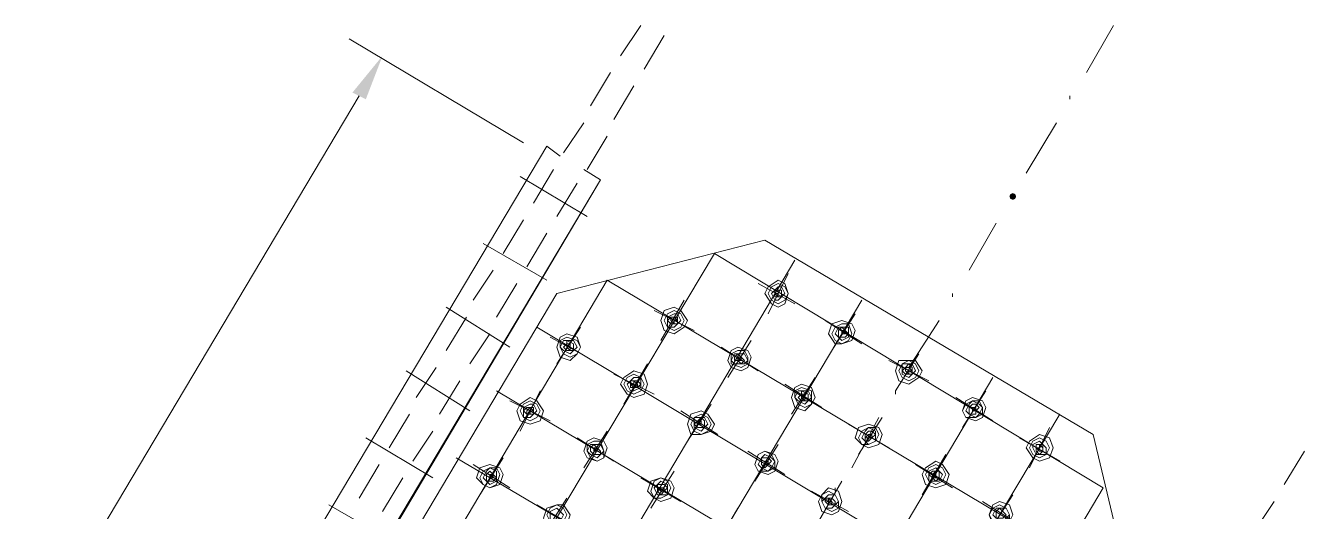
# Model space of a CAD drawing. Header units: millimetres. Extents: x 6 to 291, y 4 to 206.
# Drawn here: x 189.76 to 205.91, y 146.3 to 152.44 of the extents above; entities that cross this region are included whole.
import ezdxf

# ---------------------------------------------------------------- set-up
doc = ezdxf.new("R2010")
doc.units = ezdxf.units.MM
doc.layers.add('C00-00-00', color=7, linetype='Continuous')

msp = doc.modelspace()

# ---------------------------------------------------------------- hatches: boundary and pattern name
at = {"layer": 'C00-00-00'}
h = msp.add_hatch(color=256, dxfattribs=at)
h.dxf.hatch_style = 2
h.paths.add_polyline_path([(193.886663, 151.595668), (194.056001, 151.511004), (194.267664, 152.061338)])
h = msp.add_hatch(color=256, dxfattribs=at)
h.dxf.hatch_style = 2
h.paths.add_polyline_path([(202.226335, 150.32567), (202.196437, 150.313235), (202.184002, 150.283337), (202.196437, 150.253439), (202.226335, 150.241004), (202.256233, 150.253439), (202.268669, 150.283337), (202.256233, 150.313235)])
h = msp.add_hatch(color=256, dxfattribs=at)
h.dxf.hatch_style = 2
h.paths.add_polyline_path([(202.226335, 150.32567), (202.196437, 150.313235), (202.184002, 150.283337), (202.196437, 150.253439), (202.226335, 150.241004), (202.256233, 150.253439), (202.268669, 150.283337), (202.256233, 150.313235)])

# ---------------------------------------------------------------- linework, layer by layer
at = {"layer": 'C00-00-00', "lineweight": 5}
for points in [[(197.527333, 152.442334), (197.273327, 152.061338)], [(197.823665, 152.315335), (197.569659, 151.892004)], [(203.157674, 151.84967), (203.496332, 152.442334)], [(203.157674, 151.84967), (203.496332, 152.442334)], [(196.045672, 150.96067), (193.844337, 152.273001)], [(197.146332, 151.84967), (196.892326, 151.426335)], [(197.442664, 151.680337), (197.188674, 151.257002)], [(193.971332, 151.553334), (140.335006, 61.341007)], [(202.945994, 151.511004), (202.945994, 151.553334)], [(202.945994, 151.511004), (202.945994, 151.553334)], [(196.807674, 151.214668), (196.553668, 150.833671)], [(202.395672, 150.579669), (202.776673, 151.214668)], [(202.395672, 150.579669), (202.776673, 151.214668)], [(197.104006, 151.045334), (196.85, 150.622004)], [(196.342004, 150.918336), (190.245994, 140.673673)], [(196.511326, 150.791337), (196.342004, 150.918336)], [(196.00333, 150.537335), (196.85, 150.029336)], [(196.426673, 150.622004), (196.172667, 150.198669)], [(196.807674, 150.622004), (197.019337, 150.495001)], [(197.019337, 150.495001), (190.923327, 140.250338)], [(197.019337, 150.495001), (191.007996, 140.335006)], [(196.723005, 150.45267), (196.468999, 150.029336)], [(196.045672, 149.987001), (195.791667, 149.56367)], [(201.675997, 149.352003), (202.014672, 149.944671)], [(201.675997, 149.352003), (202.014672, 149.944671)], [(196.342004, 149.817668), (196.087999, 149.394337)], [(196.468999, 149.055671), (199.093661, 149.733004)], [(203.242326, 147.27767), (199.093661, 149.733004)], [(195.537661, 149.690669), (196.342004, 149.225004)], [(195.664672, 149.352003), (195.410666, 148.971002)], [(199.389994, 149.309669), (199.136004, 148.801669)], [(195.961004, 149.18267), (195.706998, 148.759335)], [(199.474662, 148.928668), (199.008993, 149.18267)], [(196.468999, 149.055671), (191.939334, 141.435666)], [(198.077671, 148.971002), (197.781339, 148.463003)], [(201.464334, 149.013336), (201.464334, 149.055671)], [(201.464334, 149.013336), (201.464334, 149.055671)], [(195.072008, 148.886338), (195.876335, 148.378334)], [(195.325997, 148.759335), (195.072008, 148.336004)], [(198.204665, 148.590001), (197.69667, 148.844003)], [(200.236663, 148.801669), (199.940331, 148.336004)], [(196.765331, 148.632336), (196.468999, 148.16667)], [(200.321332, 148.420668), (199.855663, 148.717004)], [(200.913996, 148.124336), (201.294997, 148.717004)], [(200.913996, 148.124336), (201.294997, 148.717004)], [(195.622329, 148.547667), (195.36834, 148.16667)], [(196.85, 148.251335), (196.384331, 148.505337)], [(198.92434, 148.463003), (198.627992, 147.997337)], [(199.008993, 148.082002), (198.54334, 148.378334)], [(201.041007, 148.293669), (200.744659, 147.828004)], [(194.944997, 148.124336), (194.691007, 147.743336)], [(197.612001, 148.16667), (197.315669, 147.658671)], [(201.168002, 147.955003), (200.660006, 148.209001)], [(194.563996, 148.082002), (195.36834, 147.574002)], [(195.241329, 147.955003), (194.987339, 147.531668)], [(197.69667, 147.78567), (197.188674, 148.039668)], [(199.728668, 147.997337), (199.432336, 147.531668)], [(196.257336, 147.828004), (196.00333, 147.320001)], [(199.813337, 147.616337), (199.347667, 147.912669)], [(200.744659, 147.78567), (200.744659, 147.828004)], [(200.744659, 147.78567), (200.744659, 147.828004)], [(201.887661, 147.828004), (201.591329, 147.362335)], [(196.384331, 147.447004), (195.876335, 147.701001)], [(198.416329, 147.658671), (198.119997, 147.193002)], [(201.972329, 147.447004), (201.50666, 147.743336)], [(194.606339, 147.531668), (194.352333, 147.108337)], [(198.500997, 147.27767), (198.035328, 147.574002)], [(200.194337, 146.854336), (200.532996, 147.489334)], [(200.194337, 146.854336), (200.532996, 147.489334)], [(200.575338, 147.489334), (200.279006, 147.023669)], [(194.902671, 147.320001), (194.648665, 146.939004)], [(197.104006, 147.320001), (196.807674, 146.854336)], [(200.660006, 147.108337), (200.151995, 147.404669)], [(202.692004, 147.362335), (202.437999, 146.854336)], [(194.056001, 147.235336), (194.902671, 146.727337)], [(197.188674, 146.939004), (196.723005, 147.235336)], [(199.262999, 147.150668), (198.966667, 146.685002)], [(202.818999, 146.939004), (202.311004, 147.235336)], [(203.877333, 144.61067), (203.242326, 147.27767)], [(195.791667, 146.981334), (195.495335, 146.515669)], [(199.347667, 146.769671), (198.881998, 147.066003)], [(201.379665, 147.023669), (201.083333, 146.515669)], [(205.909331, 147.066003), (205.655341, 146.642668)], [(194.225338, 146.89667), (193.971332, 146.473335)], [(195.876335, 146.600338), (195.410666, 146.89667)], [(197.95066, 146.812001), (197.654328, 146.346336)], [(201.464334, 146.600338), (200.998665, 146.89667)], [(194.52167, 146.727337), (194.267664, 146.304002)], [(198.035328, 146.431001), (197.527333, 146.727337)], [(200.067326, 146.685002), (199.770994, 146.177003)], [(200.151995, 146.304002), (199.686326, 146.558004)], [(199.982674, 146.558004), (199.982674, 146.600338)], [(199.982674, 146.558004), (199.982674, 146.600338)], [(202.226335, 146.515669), (201.930003, 146.050004)], [(193.590331, 146.38867), (194.394659, 145.923001)], [(196.723005, 146.092334), (196.214994, 146.38867)], [(196.595994, 146.473335), (196.299662, 146.00767)], [(198.755003, 146.346336), (198.458671, 145.838336)], [(202.311004, 146.134669), (201.845335, 146.431001)], [(205.52833, 146.431001), (205.27434, 146.050004)]]:
    msp.add_lwpolyline(points, dxfattribs=at)
at = {"layer": 'C00-00-00', "lineweight": 15}
for points in [[(198.458671, 149.56367), (192.447329, 139.488336)], [(203.369337, 146.600338), (198.458671, 149.56367)], [(199.474662, 149.479002), (192.997667, 138.557006)], [(197.104006, 149.225004), (192.108671, 140.800668)], [(203.707996, 145.288003), (197.104006, 149.225004)], [(200.321332, 148.971002), (193.844337, 138.091337)], [(203.623327, 144.187335), (196.214994, 148.632336)], [(201.972329, 147.997337), (195.495335, 137.075338)], [(203.157674, 143.383004), (195.706998, 147.828004)], [(202.818999, 147.531668), (196.299662, 136.609669)], [(202.649662, 142.578668), (195.199003, 146.981334)], [(203.369337, 146.600338), (197.400338, 136.525)]]:
    msp.add_lwpolyline(points, dxfattribs=at)
at = {"layer": 'C00-00-00', "lineweight": 5}
for points in [[(199.093661, 149.055671), (199.178328, 148.928671), (199.262995, 148.886337), (199.347661, 148.928671), (199.389995, 149.055671), (199.347661, 149.182671), (199.262995, 149.225004), (199.135995, 149.140337)], [(199.136004, 149.055671), (199.178337, 148.971004), (199.263004, 148.928671), (199.347671, 148.971004), (199.390004, 149.055671), (199.347671, 149.140337), (199.263004, 149.182671), (199.178337, 149.140337)], [(199.17833, 149.055671), (199.220663, 148.971004), (199.262997, 148.971004), (199.30533, 149.013337), (199.347663, 149.055671), (199.30533, 149.140337), (199.262997, 149.140337), (199.220663, 149.098004)], [(199.220672, 149.055671), (199.263006, 149.013337), (199.263006, 149.055671), (199.263006, 149.098004), (199.263006, 149.055671)], [(199.220672, 149.055671), (199.220672, 149.013337), (199.263006, 149.013337), (199.305339, 149.013337), (199.305339, 149.055671), (199.305339, 149.098004), (199.263006, 149.098004), (199.220672, 149.098004)], [(197.781339, 148.717004), (197.823672, 148.590004), (197.950672, 148.547671), (198.077672, 148.632338), (198.120005, 148.717004), (198.035339, 148.844004), (197.950672, 148.886338), (197.823672, 148.844004)], [(197.823665, 148.717004), (197.865998, 148.632338), (197.950665, 148.590004), (198.035331, 148.632338), (198.077665, 148.717004), (198.035331, 148.801671), (197.950665, 148.844004), (197.865998, 148.801671)], [(197.866007, 148.717004), (197.866007, 148.632338), (197.950674, 148.632338), (197.993007, 148.674671), (198.03534, 148.717004), (197.993007, 148.801671), (197.950674, 148.801671), (197.866007, 148.759338)], [(197.866007, 148.717004), (197.90834, 148.674671), (197.950674, 148.674671), (197.993007, 148.674671), (197.993007, 148.717004), (197.993007, 148.759338), (197.950674, 148.759338), (197.90834, 148.759338)], [(197.908333, 148.717004), (197.95066, 148.67467), (197.95066, 148.717004), (197.993002, 148.717004), (197.95066, 148.759335), (197.908333, 148.759335)], [(199.898005, 148.547667), (199.982672, 148.420667), (200.067339, 148.420667), (200.194339, 148.463001), (200.236672, 148.590001), (200.194339, 148.674667), (200.067339, 148.717001), (199.940339, 148.674667)], [(199.940331, 148.547667), (199.982665, 148.463001), (200.067331, 148.420667), (200.151998, 148.463001), (200.194331, 148.547667), (200.151998, 148.674667), (200.067331, 148.674667), (199.982665, 148.632334)], [(199.982674, 148.547667), (200.025007, 148.505334), (200.06734, 148.463001), (200.152007, 148.505334), (200.152007, 148.547667), (200.152007, 148.632334), (200.06734, 148.632334), (200.025007, 148.632334)], [(200.025, 148.547667), (200.025, 148.505334), (200.067333, 148.505334), (200.109667, 148.505334), (200.152, 148.547667), (200.109667, 148.590001), (200.067333, 148.632334), (200.025, 148.590001)], [(200.067326, 148.547667), (200.10966, 148.547667), (200.10966, 148.590001), (200.067326, 148.590001)], [(196.468999, 148.378334), (196.511333, 148.251334), (196.638333, 148.209001), (196.722999, 148.293667), (196.765333, 148.378334), (196.722999, 148.505334), (196.595999, 148.547667), (196.511333, 148.505334)], [(196.511326, 148.378334), (196.553659, 148.293667), (196.638326, 148.251334), (196.722992, 148.293667), (196.765326, 148.378334), (196.722992, 148.463001), (196.595992, 148.505334), (196.511326, 148.463001)], [(196.511326, 148.378334), (196.553659, 148.336001), (196.638326, 148.293667), (196.680659, 148.336001), (196.722992, 148.378334), (196.680659, 148.463001), (196.595992, 148.463001), (196.553659, 148.463001)], [(196.553668, 148.378334), (196.596001, 148.336001), (196.638335, 148.336001), (196.680668, 148.336001), (196.680668, 148.420667), (196.596001, 148.463001), (196.596001, 148.420667)], [(196.595994, 148.378334), (196.638328, 148.336001), (196.638328, 148.378334), (196.638328, 148.420667), (196.595994, 148.420667)], [(198.627992, 148.209001), (198.670326, 148.124334), (198.797326, 148.082001), (198.881992, 148.124334), (198.924326, 148.251334), (198.881992, 148.336001), (198.754992, 148.378334), (198.670326, 148.336001)], [(198.670335, 148.209001), (198.670335, 148.166668), (198.797335, 148.124334), (198.882001, 148.166668), (198.882001, 148.251334), (198.839668, 148.336001), (198.755001, 148.336001), (198.670335, 148.293668)], [(198.670335, 148.209001), (198.712668, 148.166668), (198.797335, 148.166668), (198.839668, 148.166668), (198.882001, 148.209001), (198.839668, 148.293668), (198.755001, 148.293668), (198.712668, 148.293668)], [(198.712661, 148.209001), (198.754994, 148.209001), (198.797328, 148.166668), (198.839661, 148.209001), (198.797328, 148.251334), (198.754994, 148.293668), (198.712661, 148.251334)], [(198.755003, 148.209001), (198.797337, 148.209001), (198.797337, 148.251334), (198.755003, 148.251334)], [(200.744659, 148.082002), (200.786992, 147.955002), (200.913992, 147.912669), (201.040992, 147.997335), (201.083326, 148.082002), (200.998659, 148.209002), (200.913992, 148.209002), (200.786992, 148.209002)], [(200.787001, 148.082002), (200.829335, 147.997335), (200.914001, 147.955002), (200.998668, 147.997335), (201.041001, 148.082002), (200.998668, 148.166669), (200.914001, 148.209002), (200.829335, 148.166669)], [(200.829328, 148.082002), (200.829328, 148.039669), (200.913994, 147.997335), (200.956328, 148.039669), (200.998661, 148.082002), (200.956328, 148.166669), (200.913994, 148.166669), (200.829328, 148.166669)], [(200.829328, 148.082002), (200.871661, 148.039669), (200.913994, 148.039669), (200.956328, 148.039669), (200.956328, 148.082002), (200.956328, 148.124335), (200.913994, 148.166669), (200.871661, 148.124335)], [(200.87167, 148.082002), (200.914003, 148.039669), (200.914003, 148.082002), (200.956337, 148.082002), (200.914003, 148.124335), (200.87167, 148.124335)], [(197.273327, 147.912669), (197.357994, 147.785669), (197.44266, 147.743336), (197.56966, 147.785669), (197.611994, 147.912669), (197.56966, 148.039669), (197.44266, 148.082002), (197.31566, 147.997336)], [(197.315669, 147.912669), (197.358003, 147.828002), (197.442669, 147.785669), (197.527336, 147.828002), (197.569669, 147.912669), (197.527336, 147.997336), (197.442669, 148.039669), (197.358003, 147.997336)], [(197.357996, 147.912669), (197.400329, 147.828002), (197.442662, 147.828002), (197.527329, 147.870336), (197.527329, 147.912669), (197.527329, 147.997336), (197.442662, 147.997336), (197.400329, 147.955002)], [(197.400338, 147.912669), (197.442671, 147.870336), (197.485004, 147.870336), (197.485004, 147.912669), (197.442671, 147.955002), (197.442671, 147.912669)], [(197.400338, 147.912669), (197.400338, 147.870336), (197.485004, 147.870336), (197.527338, 147.912669), (197.485004, 147.955002), (197.442671, 147.955002), (197.400338, 147.955002)], [(199.432336, 147.743336), (199.474669, 147.616336), (199.601669, 147.574002), (199.686336, 147.658669), (199.728669, 147.743336), (199.686336, 147.870336), (199.559336, 147.912669), (199.474669, 147.870336)], [(199.474662, 147.743336), (199.516996, 147.658669), (199.601662, 147.616336), (199.686329, 147.658669), (199.686329, 147.743336), (199.686329, 147.828002), (199.559329, 147.870336), (199.474662, 147.828002)], [(199.474662, 147.743336), (199.516996, 147.701002), (199.601662, 147.658669), (199.643996, 147.701002), (199.686329, 147.743336), (199.643996, 147.828002), (199.559329, 147.828002), (199.516996, 147.828002)], [(199.517004, 147.743336), (199.559338, 147.701002), (199.601671, 147.701002), (199.644004, 147.701002), (199.644004, 147.785669), (199.559338, 147.828002), (199.559338, 147.785669)], [(199.559331, 147.743336), (199.601664, 147.701002), (199.601664, 147.743336), (199.601664, 147.785669), (199.559331, 147.785669)], [(195.961004, 147.574002), (196.003337, 147.447002), (196.130337, 147.404669), (196.257337, 147.447002), (196.299671, 147.574002), (196.215004, 147.701002), (196.130337, 147.743336), (196.003337, 147.658669)], [(196.00333, 147.574002), (196.045663, 147.489336), (196.13033, 147.447002), (196.214997, 147.489336), (196.25733, 147.574002), (196.214997, 147.658669), (196.13033, 147.701002), (196.045663, 147.658669)], [(196.045672, 147.574002), (196.045672, 147.489336), (196.130339, 147.489336), (196.172672, 147.531669), (196.215006, 147.574002), (196.172672, 147.658669), (196.130339, 147.658669), (196.045672, 147.616336)], [(196.045672, 147.574002), (196.088006, 147.531669), (196.130339, 147.531669), (196.172672, 147.531669), (196.172672, 147.574002), (196.172672, 147.616336), (196.130339, 147.616336), (196.088006, 147.616336)], [(196.087999, 147.574002), (196.087999, 147.531669), (196.130332, 147.531669), (196.130332, 147.574002), (196.172665, 147.574002), (196.130332, 147.616336)], [(201.591329, 147.574002), (201.633662, 147.489336), (201.760662, 147.447002), (201.845329, 147.489336), (201.887662, 147.616336), (201.845329, 147.701002), (201.718329, 147.743336), (201.633662, 147.701002)], [(201.591329, 147.574002), (201.633662, 147.489336), (201.760662, 147.489336), (201.845329, 147.531669), (201.845329, 147.616336), (201.802996, 147.701002), (201.718329, 147.701002), (201.633662, 147.658669)], [(201.633671, 147.574002), (201.676004, 147.531669), (201.760671, 147.489336), (201.803004, 147.531669), (201.845338, 147.616336), (201.803004, 147.658669), (201.718338, 147.701002), (201.676004, 147.658669)], [(201.675997, 147.574002), (201.675997, 147.531669), (201.760664, 147.531669), (201.760664, 147.574002), (201.802997, 147.616336), (201.760664, 147.658669), (201.718331, 147.658669), (201.675997, 147.616336)], [(201.71834, 147.574002), (201.760673, 147.574002), (201.760673, 147.616336), (201.71834, 147.616336)], [(198.119997, 147.404669), (198.16233, 147.277669), (198.28933, 147.277669), (198.41633, 147.320003), (198.458663, 147.404669), (198.373997, 147.531669), (198.28933, 147.574003), (198.16233, 147.531669)], [(198.162339, 147.404669), (198.204672, 147.320003), (198.289339, 147.277669), (198.374006, 147.320003), (198.416339, 147.404669), (198.374006, 147.489336), (198.289339, 147.531669), (198.204672, 147.489336)], [(198.204665, 147.404669), (198.204665, 147.362336), (198.289332, 147.320003), (198.331665, 147.362336), (198.373999, 147.404669), (198.331665, 147.489336), (198.289332, 147.489336), (198.204665, 147.489336)], [(198.204665, 147.404669), (198.246999, 147.362336), (198.289332, 147.362336), (198.331665, 147.362336), (198.331665, 147.404669), (198.331665, 147.447003), (198.289332, 147.489336), (198.246999, 147.447003)], [(198.247008, 147.404669), (198.289341, 147.404669), (198.289341, 147.447003), (198.247008, 147.447003)], [(200.236663, 147.235336), (200.32133, 147.150669), (200.405997, 147.108336), (200.532997, 147.150669), (200.57533, 147.277669), (200.532997, 147.362336), (200.405997, 147.404669), (200.278997, 147.362336)], [(200.279006, 147.235336), (200.321339, 147.150669), (200.406006, 147.150669), (200.490672, 147.193003), (200.533006, 147.277669), (200.490672, 147.362336), (200.406006, 147.362336), (200.321339, 147.320003)], [(200.321332, 147.235336), (200.363665, 147.193003), (200.405999, 147.150669), (200.490665, 147.193003), (200.490665, 147.277669), (200.490665, 147.320003), (200.405999, 147.362336), (200.363665, 147.320003)], [(200.363674, 147.235336), (200.363674, 147.193003), (200.406008, 147.193003), (200.448341, 147.235336), (200.490674, 147.277669), (200.448341, 147.320003), (200.406008, 147.320003), (200.363674, 147.277669)], [(196.807674, 147.066003), (196.850007, 146.981336), (196.977007, 146.939003), (197.061674, 146.981336), (197.104007, 147.108336), (197.061674, 147.193003), (196.934674, 147.235336), (196.850007, 147.193003)], [(196.85, 147.066003), (196.892333, 146.981336), (196.977, 146.939003), (197.061667, 146.981336), (197.061667, 147.066003), (197.019333, 147.193003), (196.934667, 147.193003), (196.85, 147.15067)], [(196.85, 147.066003), (196.892333, 147.02367), (196.977, 146.981336), (197.019333, 147.02367), (197.061667, 147.066003), (197.019333, 147.15067), (196.934667, 147.15067), (196.892333, 147.15067)], [(196.892326, 147.066003), (196.93466, 147.02367), (196.976993, 147.02367), (197.019326, 147.02367), (197.019326, 147.066003), (196.976993, 147.108336), (196.93466, 147.15067), (196.892326, 147.108336)], [(200.363674, 147.235336), (200.406008, 147.235336), (200.448341, 147.235336), (200.448341, 147.277669), (200.406008, 147.277669)], [(202.395672, 147.108337), (202.480339, 146.981337), (202.565006, 146.939004), (202.692006, 146.981337), (202.734339, 147.108337), (202.692006, 147.235337), (202.565006, 147.27767), (202.438006, 147.193004)], [(202.437999, 147.108337), (202.480332, 147.02367), (202.564999, 146.981337), (202.649665, 147.02367), (202.691999, 147.108337), (202.649665, 147.193004), (202.564999, 147.235337), (202.480332, 147.193004)], [(202.480341, 147.108337), (202.522674, 147.02367), (202.565008, 147.02367), (202.649674, 147.02367), (202.649674, 147.108337), (202.607341, 147.15067), (202.565008, 147.193004), (202.480341, 147.15067)], [(202.522667, 147.108337), (202.565001, 147.066004), (202.607334, 147.066004), (202.607334, 147.108337), (202.565001, 147.15067), (202.565001, 147.108337)], [(202.522667, 147.108337), (202.522667, 147.066004), (202.565001, 147.02367), (202.607334, 147.066004), (202.607334, 147.108337), (202.607334, 147.15067), (202.565001, 147.15067), (202.522667, 147.15067)], [(196.934669, 147.066003), (196.977002, 147.066003), (196.977002, 147.108336), (196.934669, 147.108336)], [(198.966667, 146.89667), (199.009, 146.812003), (199.136, 146.812003), (199.220667, 146.854336), (199.220667, 146.939003), (199.178333, 147.02367), (199.093667, 147.066003), (199.009, 147.02367)], [(198.966667, 146.89667), (199.009, 146.812003), (199.136, 146.76967), (199.220667, 146.812003), (199.263, 146.939003), (199.220667, 147.02367), (199.093667, 147.066003), (199.009, 147.02367)], [(199.008993, 146.89667), (199.051326, 146.854336), (199.135993, 146.812003), (199.178326, 146.854336), (199.22066, 146.939003), (199.178326, 146.981336), (199.09366, 147.02367), (199.051326, 146.981336)], [(199.051335, 146.939004), (199.051335, 146.896671), (199.093669, 146.854337), (199.136002, 146.896671), (199.178335, 146.939004), (199.136002, 146.981337), (199.093669, 146.981337), (199.051335, 146.981337)], [(195.452992, 146.727337), (195.537659, 146.64267), (195.622326, 146.600337), (195.749326, 146.64267), (195.791659, 146.76967), (195.749326, 146.854337), (195.622326, 146.89667), (195.495326, 146.854337)], [(195.495335, 146.727337), (195.537668, 146.64267), (195.622335, 146.600337), (195.707001, 146.64267), (195.749335, 146.76967), (195.707001, 146.854337), (195.622335, 146.854337), (195.537668, 146.812003)], [(195.537661, 146.727337), (195.579994, 146.685003), (195.622328, 146.64267), (195.706994, 146.685003), (195.706994, 146.76967), (195.706994, 146.812003), (195.622328, 146.854337), (195.579994, 146.812003)], [(195.580003, 146.727337), (195.580003, 146.685003), (195.622337, 146.685003), (195.66467, 146.685003), (195.707003, 146.727337), (195.66467, 146.76967), (195.622337, 146.812003), (195.580003, 146.76967)], [(199.093661, 146.939004), (199.093661, 146.896671), (199.135995, 146.896671), (199.135995, 146.939004)], [(201.083333, 146.769671), (201.125667, 146.642671), (201.252667, 146.600338), (201.379667, 146.642671), (201.422, 146.769671), (201.337333, 146.896671), (201.252667, 146.939004), (201.125667, 146.854338)], [(201.12566, 146.769671), (201.167993, 146.685004), (201.25266, 146.642671), (201.337326, 146.685004), (201.37966, 146.769671), (201.337326, 146.854338), (201.25266, 146.896671), (201.167993, 146.854338)], [(201.168002, 146.769671), (201.168002, 146.685004), (201.252669, 146.685004), (201.295002, 146.685004), (201.337335, 146.769671), (201.295002, 146.812004), (201.252669, 146.854338), (201.168002, 146.812004)], [(201.168002, 146.769671), (201.210335, 146.727338), (201.252669, 146.685004), (201.295002, 146.727338), (201.295002, 146.769671), (201.295002, 146.812004), (201.252669, 146.812004), (201.210335, 146.812004)], [(201.210328, 146.769671), (201.210328, 146.727338), (201.252661, 146.727338), (201.252661, 146.769671), (201.252661, 146.812004)], [(195.622329, 146.727337), (195.664663, 146.727337), (195.664663, 146.76967), (195.622329, 146.76967)], [(197.612001, 146.558004), (197.696668, 146.473337), (197.781335, 146.431004), (197.908335, 146.473337), (197.950668, 146.600337), (197.908335, 146.685004), (197.781335, 146.727337), (197.654335, 146.685004)], [(197.654328, 146.558004), (197.696661, 146.473337), (197.781328, 146.473337), (197.865994, 146.51567), (197.908328, 146.600337), (197.865994, 146.685004), (197.781328, 146.727337), (197.696661, 146.685004)], [(197.69667, 146.600338), (197.739003, 146.515671), (197.781337, 146.515671), (197.866003, 146.515671), (197.866003, 146.600338), (197.866003, 146.642671), (197.781337, 146.685004), (197.739003, 146.642671)], [(197.738996, 146.600338), (197.738996, 146.558004), (197.781329, 146.515671), (197.823663, 146.558004), (197.865996, 146.600338), (197.823663, 146.642671), (197.781329, 146.642671), (197.738996, 146.642671)], [(197.738996, 146.600338), (197.781329, 146.558004), (197.823663, 146.558004), (197.823663, 146.600338), (197.781329, 146.600338)], [(199.770994, 146.431001), (199.813328, 146.304001), (199.940328, 146.261667), (200.024994, 146.304001), (200.067328, 146.431001), (200.024994, 146.558001), (199.897994, 146.600334), (199.813328, 146.515667)], [(199.813337, 146.431001), (199.85567, 146.346334), (199.940337, 146.304001), (200.025003, 146.346334), (200.025003, 146.431001), (199.98267, 146.515667), (199.898003, 146.558001), (199.813337, 146.515667)], [(199.813337, 146.431001), (199.85567, 146.346334), (199.940337, 146.346334), (199.98267, 146.388667), (200.025003, 146.431001), (199.98267, 146.515667), (199.898003, 146.515667), (199.85567, 146.473334)], [(196.299662, 146.219337), (196.341996, 146.13467), (196.468996, 146.092337), (196.595996, 146.13467), (196.638329, 146.26167), (196.553662, 146.38867), (196.468996, 146.38867), (196.341996, 146.346337)], [(196.342004, 146.261667), (196.384338, 146.177001), (196.469004, 146.134667), (196.553671, 146.177001), (196.596004, 146.261667), (196.553671, 146.346334), (196.469004, 146.388667), (196.384338, 146.346334)], [(196.384331, 146.261667), (196.384331, 146.177001), (196.468997, 146.177001), (196.511331, 146.177001), (196.553664, 146.261667), (196.511331, 146.304001), (196.468997, 146.346334), (196.384331, 146.304001)], [(199.855663, 146.431001), (199.897996, 146.388667), (199.982663, 146.388667), (199.982663, 146.431001), (199.940329, 146.473334), (199.897996, 146.473334), (199.855663, 146.473334)], [(199.898005, 146.431001), (199.898005, 146.388667), (199.940339, 146.388667), (199.940339, 146.431001), (199.898005, 146.473334)], [(201.930003, 146.261667), (201.972337, 146.134667), (202.099337, 146.092334), (202.184003, 146.177001), (202.226337, 146.261667), (202.184003, 146.388667), (202.057003, 146.431001), (201.972337, 146.388667)], [(201.930003, 146.261667), (201.972337, 146.177001), (202.099337, 146.134667), (202.184003, 146.177001), (202.184003, 146.261667), (202.14167, 146.346334), (202.057003, 146.388667), (201.972337, 146.346334)], [(201.972329, 146.261667), (202.014663, 146.219334), (202.099329, 146.177001), (202.141663, 146.219334), (202.183996, 146.261667), (202.141663, 146.346334), (202.056996, 146.346334), (202.014663, 146.346334)], [(202.014672, 146.261667), (202.014672, 146.219334), (202.057005, 146.219334), (202.099339, 146.219334), (202.141672, 146.261667), (202.099339, 146.304001), (202.057005, 146.346334), (202.014672, 146.304001)]]:
    msp.add_lwpolyline(points, close=True, dxfattribs=at)

doc.saveas('drawing.dxf')
